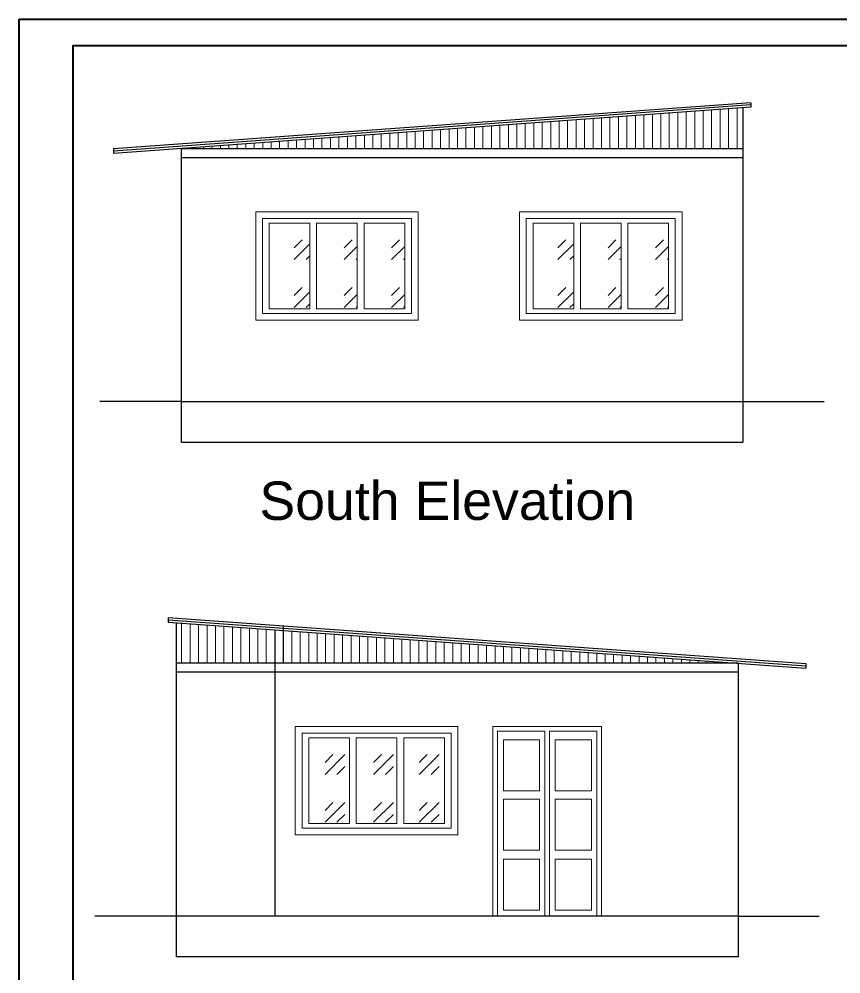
# Model space of a CAD drawing. Header units: inches. Extents: x 54699 to 80583, y -8431 to -3547.
# Drawn here: x 75507.5 to 75871.4, y -8103.5 to -7680.9 of the extents above; entities that cross this region are included whole.
import ezdxf

# ---------------------------------------------------------------- set-up
doc = ezdxf.new("R2010")
doc.units = ezdxf.units.IN
doc.header["$LTSCALE"] = 0.5
doc.header["$MEASUREMENT"] = 0
for name, color, linetype, lineweight in [('door', 202, 'Continuous', 5), ('steps', 253, 'Continuous', 20), ('Toilet', 7, 'Continuous', 25)]:
    doc.layers.add(name, color=color, linetype=linetype, lineweight=lineweight)
doc.layers.add('Normal Wall', color=7, linetype='Continuous', lineweight=35, true_color=0xffaf89)
doc.styles.get("Standard").update_dxf_attribs({"font": 'arial.ttf'})

msp = doc.modelspace()

# ---------------------------------------------------------------- hatches: boundary and pattern name
at = {"layer": 'door', "ltscale": 0.5}
h = msp.add_hatch(dxfattribs=at)
h.set_pattern_fill('GOST_GLASS', color=256, scale=2.5)
h.set_pattern_definition([(45, (-286883.192, 22865.72), (21.21320344, 0), [12.5, -17.5]), (45, (-286877.889, 22865.72), (21.21320344, 0), [5, -25]), (45, (-286883.192, 22871.023), (21.21320344, 0), [5, -25])])
h.paths.add_polyline_path([(75618.27, -7809.15), (75636.27, -7809.15), (75636.27, -7771.15), (75618.27, -7771.15)])
h = msp.add_hatch(dxfattribs=at)
h.set_pattern_fill('GOST_GLASS', color=256, scale=2.5)
h.set_pattern_definition([(45, (-286882.192, 22865.72), (21.21320344, 0), [12.5, -17.5]), (45, (-286876.889, 22865.72), (21.21320344, 0), [5, -25]), (45, (-286882.192, 22871.023), (21.21320344, 0), [5, -25])])
h.paths.add_polyline_path([(75639.27, -7809.15), (75657.27, -7809.15), (75657.27, -7771.15), (75639.27, -7771.15)])
h = msp.add_hatch(dxfattribs=at)
h.set_pattern_fill('GOST_GLASS', color=256, scale=2.5)
h.set_pattern_definition([(45, (-286861.192, 22865.72), (21.21320344, 0), [12.5, -17.5]), (45, (-286855.889, 22865.72), (21.21320344, 0), [5, -25]), (45, (-286861.192, 22871.023), (21.21320344, 0), [5, -25])])
h.paths.add_polyline_path([(75660.27, -7809.15), (75678.27, -7809.15), (75678.27, -7771.15), (75660.27, -7771.15)])
h = msp.add_hatch(dxfattribs=at)
h.set_pattern_fill('GOST_GLASS', color=256, scale=2.5)
h.set_pattern_definition([(45, (-286766.413, 22865.72), (21.21320344, 0), [12.5, -17.5]), (45, (-286761.109, 22865.72), (21.21320344, 0), [5, -25]), (45, (-286766.413, 22871.023), (21.21320344, 0), [5, -25])])
h.paths.add_polyline_path([(75735.05, -7809.15), (75753.05, -7809.15), (75753.05, -7771.15), (75735.05, -7771.15)])
h = msp.add_hatch(dxfattribs=at)
h.set_pattern_fill('GOST_GLASS', color=256, scale=2.5)
h.set_pattern_definition([(45, (-286765.413, 22865.72), (21.21320344, 0), [12.5, -17.5]), (45, (-286760.109, 22865.72), (21.21320344, 0), [5, -25]), (45, (-286765.413, 22871.023), (21.21320344, 0), [5, -25])])
h.paths.add_polyline_path([(75756.05, -7809.15), (75774.05, -7809.15), (75774.05, -7771.15), (75756.05, -7771.15)])
h = msp.add_hatch(dxfattribs=at)
h.set_pattern_fill('GOST_GLASS', color=256, scale=2.5)
h.set_pattern_definition([(45, (-286744.413, 22865.72), (21.21320344, 0), [12.5, -17.5]), (45, (-286739.109, 22865.72), (21.21320344, 0), [5, -25]), (45, (-286744.413, 22871.023), (21.21320344, 0), [5, -25])])
h.paths.add_polyline_path([(75777.05, -7809.15), (75795.05, -7809.15), (75795.05, -7771.15), (75777.05, -7771.15)])
h = msp.add_hatch(dxfattribs=at)
h.set_pattern_fill('GOST_GLASS', color=256, scale=2.5)
h.set_pattern_definition([(45, (-286954.338, 22637.864), (21.21320344, 0), [12.5, -17.5]), (45, (-286949.035, 22637.864), (21.21320344, 0), [5, -25]), (45, (-286954.338, 22643.167), (21.21320344, 0), [5, -25])])
h.paths.add_polyline_path([(75653.8, -7999), (75635.8, -7999), (75635.8, -8037), (75653.8, -8037)])
h = msp.add_hatch(dxfattribs=at)
h.set_pattern_fill('GOST_GLASS', color=256, scale=2.5)
h.set_pattern_definition([(45, (-286975.338, 22637.864), (21.21320344, 0), [12.5, -17.5]), (45, (-286970.035, 22637.864), (21.21320344, 0), [5, -25]), (45, (-286975.338, 22643.167), (21.21320344, 0), [5, -25])])
h.paths.add_polyline_path([(75674.8, -7999), (75656.8, -7999), (75656.8, -8037), (75674.8, -8037)])
h = msp.add_hatch(dxfattribs=at)
h.set_pattern_fill('GOST_GLASS', color=256, scale=2.5)
h.set_pattern_definition([(45, (-286976.338, 22637.864), (21.21320344, 0), [12.5, -17.5]), (45, (-286971.035, 22637.864), (21.21320344, 0), [5, -25]), (45, (-286976.338, 22643.167), (21.21320344, 0), [5, -25])])
h.paths.add_polyline_path([(75695.8, -7999), (75677.8, -7999), (75677.8, -8037), (75695.8, -8037)])
at = {"layer": 'steps', "ltscale": 0.3}
h = msp.add_hatch(dxfattribs=at)
h.set_pattern_fill('ANSI31', scale=30, angle=45)
h.set_pattern_definition([(90, (-408.3755, -2298.6278), (-3.75, 0), [])])
h.paths.add_polyline_path([(75827.95, -7738.15), (75827.95, -7720.15), (75579.27, -7738.15)])
h = msp.add_hatch(dxfattribs=at)
h.set_pattern_fill('ANSI31', scale=30, angle=45)
h.set_pattern_definition([(90, (-410.521, -2526.4836), (-3.75, 0), [])])
h.paths.add_polyline_path([(75825.8, -7966), (75577.12, -7948), (75577.12, -7966)])

# ---------------------------------------------------------------- linework, layer by layer
at = {"layer": 'door', "ltscale": 0.5}
for p, q in [((75636.27, -7771.15), (75636.27, -7809.15)), ((75639.27, -7771.15), (75639.27, -7809.15)), ((75660.27, -7771.15), (75660.27, -7809.15)), ((75753.05, -7771.15), (75753.05, -7809.15)), ((75756.05, -7771.15), (75756.05, -7809.15)), ((75777.05, -7771.15), (75777.05, -7809.15)), ((75717.3, -7994), (75717.3, -8078)), ((75765.3, -7994), (75717.3, -7994)), ((75717.3, -7994), (75717.3, -8078)), ((75765.3, -7994), (75717.3, -7994)), ((75719.3, -7996), (75719.3, -8078)), ((75740.3, -7996), (75719.3, -7996)), ((75719.3, -7996), (75719.3, -8078)), ((75740.3, -7996), (75719.3, -7996)), ((75740.3, -8078), (75740.3, -7996)), ((75763.3, -7996), (75742.3, -7996)), ((75763.3, -7996), (75742.3, -7996)), ((75742.3, -8078), (75742.3, -7996)), ((75763.3, -8078), (75763.3, -7996)), ((75763.3, -8078), (75763.3, -7996)), ((75765.3, -8078), (75765.3, -7994)), ((75765.3, -8078), (75765.3, -7994)), ((75653.8, -7999), (75653.8, -8037)), ((75674.8, -7999), (75674.8, -8037)), ((75677.8, -7999), (75677.8, -8037)), ((75717.3, -8078), (75765.3, -8078))]:
    msp.add_line(p, q, dxfattribs=at)
for points in [[(75684.27, -7814.15), (75612.27, -7814.15), (75612.27, -7766.15), (75684.27, -7766.15)], [(75801.05, -7814.15), (75729.05, -7814.15), (75729.05, -7766.15), (75801.05, -7766.15)], [(75681.27, -7811.15), (75615.27, -7811.15), (75615.27, -7769.15), (75681.27, -7769.15)], [(75798.05, -7811.15), (75732.05, -7811.15), (75732.05, -7769.15), (75798.05, -7769.15)], [(75629.8, -8042), (75701.8, -8042), (75701.8, -7994), (75629.8, -7994)], [(75632.8, -8039), (75698.8, -8039), (75698.8, -7997), (75632.8, -7997)], [(75721.93, -7999.93), (75737.94, -7999.93), (75737.94, -8022.43), (75721.93, -8022.43)], [(75744.93, -7999.93), (75760.94, -7999.93), (75760.94, -8022.43), (75744.93, -8022.43)], [(75721.93, -8026.23), (75737.94, -8026.23), (75737.94, -8048.73), (75721.93, -8048.73)], [(75744.93, -8026.23), (75760.94, -8026.23), (75760.94, -8048.73), (75744.93, -8048.73)], [(75721.93, -8052.78), (75737.94, -8052.78), (75737.94, -8075.28), (75721.93, -8075.28)], [(75744.93, -8052.78), (75760.94, -8052.78), (75760.94, -8075.28), (75744.93, -8075.28)]]:
    msp.add_lwpolyline(points, close=True, dxfattribs=at)
for points in [[(75636.27, -7809.15), (75618.27, -7809.15), (75618.27, -7771.15), (75636.27, -7771.15)], [(75639.27, -7771.15), (75657.27, -7771.15), (75657.27, -7809.15), (75639.27, -7809.15)], [(75660.27, -7771.15), (75678.27, -7771.15), (75678.27, -7809.15), (75660.27, -7809.15)], [(75753.05, -7809.15), (75735.05, -7809.15), (75735.05, -7771.15), (75753.05, -7771.15)], [(75756.05, -7771.15), (75774.05, -7771.15), (75774.05, -7809.15), (75756.05, -7809.15)], [(75777.05, -7771.15), (75795.05, -7771.15), (75795.05, -7809.15), (75777.05, -7809.15)], [(75653.8, -7999), (75635.8, -7999), (75635.8, -8037), (75653.8, -8037)], [(75674.8, -7999), (75656.8, -7999), (75656.8, -8037), (75674.8, -8037)], [(75677.8, -8037), (75695.8, -8037), (75695.8, -7999), (75677.8, -7999)]]:
    msp.add_lwpolyline(points, dxfattribs=at)
at = {"layer": 'Normal Wall'}
for points in [[(75507.54, -7680.87), (76565.54, -7680.87), (76565.54, -8431.39), (75507.54, -8431.39)], [(75507.54, -7680.87), (76565.54, -7680.87), (76565.54, -8431.39), (75507.54, -8431.39)], [(76553.63, -7692.77), (75531.35, -7692.77), (75531.35, -8419.49), (76553.63, -8419.49)], [(76553.63, -7692.77), (75531.35, -7692.77), (75531.35, -8419.49), (76553.63, -8419.49)]]:
    msp.add_lwpolyline(points, close=True, dxfattribs=at)
at = {"layer": 'Toilet'}
for p, q in [((75831.48, -7717.89), (75549.27, -7738.31)), ((75831.48, -7718.89), (75549.27, -7739.32)), ((75831.48, -7719.89), (75549.27, -7740.32)), ((75827.95, -7720.15), (75827.95, -7850.15)), ((75831.48, -7717.89), (75831.48, -7719.89)), ((75549.27, -7738.31), (75549.27, -7740.32)), ((75579.27, -7738.15), (75827.95, -7738.15)), ((75579.27, -7738.15), (75579.27, -7850.15)), ((75579.27, -7742.15), (75827.95, -7742.15)), ((75579.27, -7850.15), (75543.27, -7850.15)), ((75579.27, -7850.15), (75827.95, -7850.15)), ((75579.27, -7850.15), (75579.27, -7868.15)), ((75827.95, -7850.15), (75863.95, -7850.15)), ((75827.95, -7850.15), (75827.95, -7868.15)), ((75579.27, -7868.15), (75827.95, -7868.15)), ((75573.59, -7945.74), (75855.8, -7966.17)), ((75573.59, -7945.74), (75573.59, -7947.75)), ((75573.59, -7946.74), (75855.8, -7967.17)), ((75573.59, -7947.75), (75855.8, -7968.17)), ((75577.12, -7948), (75577.12, -8078)), ((75624.46, -7949.42), (75624.46, -7966)), ((75620.93, -8078), (75620.93, -7951.17)), ((75825.8, -7966), (75577.12, -7966)), ((75825.8, -7966), (75825.8, -8078)), ((75855.8, -7966.17), (75855.8, -7968.17)), ((75825.8, -7970), (75577.12, -7970)), ((75577.12, -8078), (75541.12, -8078)), ((75825.8, -8078), (75577.12, -8078)), ((75577.12, -8078), (75577.12, -8096)), ((75825.8, -8078), (75861.8, -8078)), ((75825.8, -8078), (75825.8, -8096)), ((75825.8, -8096), (75577.12, -8096))]:
    msp.add_line(p, q, dxfattribs=at)

# ---------------------------------------------------------------- texts
at = {"color": 7, "linetype": 'ByBlock', "lineweight": 5, "insert": (75697.09, -7889.18), "char_height": 6, "width": 232.9624, "attachment_point": 5}
msp.add_mtext('{\\fArial CE|b0|i0|c238|p34;\\P\\fArial CE|b0|i0|c0|p34;\\H2.8333x;South Elevation}', dxfattribs=at)

doc.saveas('drawing.dxf')
